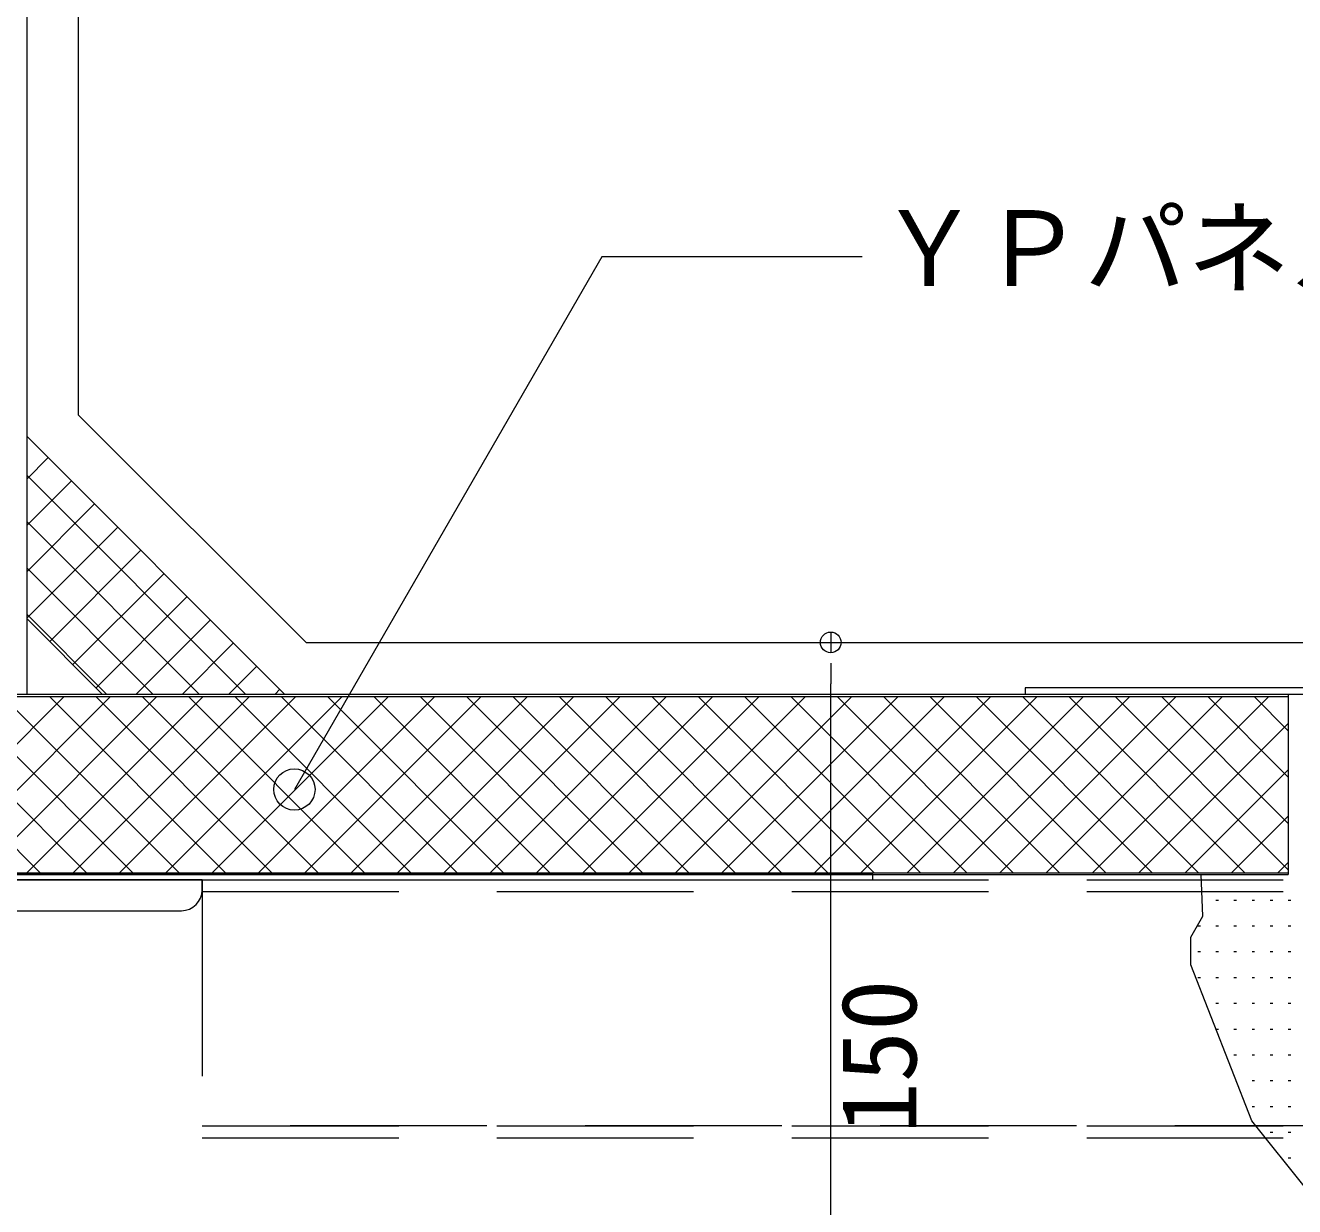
# Model space of a CAD drawing. Units: millimetres, scale not verified. Extents: x -1380 to 1380, y -955 to 955.
# Drawn here: x -529 to -283, y -443.3 to -214.4 of the extents above; entities that cross this region are included whole.
import ezdxf
from ezdxf.enums import TextEntityAlignment as Align

# ---------------------------------------------------------------- set-up
doc = ezdxf.new("R2010")
doc.units = ezdxf.units.MM
doc.header["$LTSCALE"] = 3
doc.linetypes.add('USER1', pattern=[19.05, 12.7, -6.35])
for name, color, linetype, lineweight in [('0-0_0', 7, 'Continuous', 9), ('0-1_HATCH', 9, 'Continuous', 18), ('0-3_BOUSUI', 1, 'Continuous', 18), ('0-4_MOJI', 7, 'Continuous', 18), ('0-6_sunpo', 7, 'Continuous', 18), ('0-8_dannnetu', 6, 'Continuous', 18), ('0-9_KANAMONO', 5, 'Continuous', 18), ('0-B_doubuti', 5, 'Continuous', 18), ('0-E_ZATU', 6, 'Continuous', 18), ('1-2_L-1', 7, 'Continuous', 18)]:
    doc.layers.add(name, color=color, linetype=linetype, lineweight=lineweight)
doc.styles.add('ＭＳ ゴシック', font='')
doc.styles.get('ＭＳ ゴシック').set_extended_font_data('MS Gothic')

msp = doc.modelspace()

# ---------------------------------------------------------------- linework, layer by layer
at = {"layer": '0-0_0'}
for p, q in [((-372.877, -331.959), (-372.877, -335.959)), ((-372.877, -337.959), (-372.877, -341.959))]:
    msp.add_line(p, q, dxfattribs=at)
msp.add_circle((-372.877, -333.959), 2, dxfattribs=at)
at = {"layer": '0-1_HATCH'}
for p, q in [((-528.719, -302.306), (-524.545, -298.132)), ((-486.309, -343.959), (-528.719, -301.548)), ((-528.719, -311.287), (-520.055, -302.623)), ((-528.719, -320.267), (-515.565, -307.113)), ((-495.289, -343.959), (-528.719, -310.529)), ((-528.719, -329.247), (-511.075, -311.603)), ((-524.262, -333.771), (-506.585, -316.093)), ((-504.269, -343.959), (-528.719, -319.509)), ((-519.772, -338.261), (-502.094, -320.583)), ((-515.282, -342.751), (-497.604, -325.073)), ((-513.249, -343.959), (-528.719, -328.489)), ((-507.509, -343.959), (-493.114, -329.563)), ((-498.529, -343.959), (-488.624, -334.054)), ((-489.549, -343.959), (-484.134, -338.544)), ((-480.568, -343.959), (-479.644, -343.034)), ((-535.287, -358.296), (-521.45, -344.459)), ((-535.287, -367.276), (-512.47, -344.459)), ((-535.087, -376.056), (-503.49, -344.459)), ((-499.153, -378.609), (-533.27, -344.492)), ((-528.659, -378.609), (-494.509, -344.459)), ((-490.173, -378.609), (-524.323, -344.459)), ((-519.679, -378.609), (-485.529, -344.459)), ((-481.193, -378.609), (-515.343, -344.459)), ((-510.699, -378.609), (-476.549, -344.459)), ((-472.213, -378.609), (-506.363, -344.459)), ((-501.719, -378.609), (-467.569, -344.459)), ((-463.232, -378.609), (-497.382, -344.459)), ((-492.738, -378.609), (-458.588, -344.459)), ((-454.252, -378.609), (-488.402, -344.459)), ((-483.758, -378.609), (-449.608, -344.459)), ((-445.272, -378.609), (-479.422, -344.459)), ((-474.778, -378.609), (-440.628, -344.459)), ((-436.292, -378.609), (-470.442, -344.459)), ((-465.798, -378.609), (-431.648, -344.459)), ((-427.311, -378.609), (-461.461, -344.459)), ((-456.817, -378.609), (-422.667, -344.459)), ((-418.331, -378.609), (-452.481, -344.459)), ((-447.837, -378.609), (-413.687, -344.459)), ((-409.351, -378.609), (-443.501, -344.459)), ((-438.857, -378.609), (-404.707, -344.459)), ((-400.37, -378.609), (-434.52, -344.459)), ((-429.876, -378.609), (-395.726, -344.459)), ((-391.39, -378.609), (-425.54, -344.459)), ((-420.896, -378.609), (-386.746, -344.459)), ((-382.41, -378.609), (-416.56, -344.459)), ((-411.916, -378.609), (-377.766, -344.459)), ((-373.43, -378.609), (-407.58, -344.459)), ((-402.936, -378.609), (-368.786, -344.459)), ((-364.449, -378.609), (-398.599, -344.459)), ((-393.955, -378.609), (-359.805, -344.459)), ((-355.469, -378.609), (-389.619, -344.459)), ((-384.975, -378.609), (-350.825, -344.459)), ((-346.489, -378.609), (-380.639, -344.459)), ((-375.995, -378.609), (-341.845, -344.459)), ((-337.509, -378.609), (-371.659, -344.459)), ((-367.015, -378.609), (-332.865, -344.459)), ((-328.528, -378.609), (-362.678, -344.459)), ((-358.034, -378.609), (-323.884, -344.459)), ((-319.548, -378.609), (-353.698, -344.459)), ((-349.054, -378.609), (-314.904, -344.459)), ((-310.568, -378.609), (-344.718, -344.459)), ((-340.074, -378.609), (-305.924, -344.459)), ((-301.588, -378.609), (-335.738, -344.459)), ((-331.094, -378.609), (-296.944, -344.459)), ((-292.607, -378.609), (-326.757, -344.459)), ((-322.113, -378.609), (-287.963, -344.459)), ((-284.219, -378.017), (-317.777, -344.459)), ((-284.219, -369.036), (-308.797, -344.459)), ((-284.219, -360.056), (-299.817, -344.459)), ((-284.219, -351.076), (-290.836, -344.459)), ((-508.134, -378.609), (-535.287, -351.455)), ((-313.133, -378.609), (-284.219, -349.694)), ((-304.153, -378.609), (-284.219, -358.675)), ((-517.114, -378.609), (-535.287, -360.435)), ((-295.173, -378.609), (-284.219, -367.655)), ((-526.094, -378.609), (-535.282, -369.421)), ((-286.192, -378.609), (-284.219, -376.635)), ((-297.719, -383.959), (-298.219, -383.959)), ((-294.219, -383.959), (-294.719, -383.959)), ((-290.719, -383.959), (-291.219, -383.959)), ((-287.219, -383.959), (-287.719, -383.959)), ((-283.719, -383.959), (-284.219, -383.959)), ((-301.219, -388.959), (-301.719, -388.959)), ((-297.719, -388.959), (-298.219, -388.959)), ((-294.219, -388.959), (-294.719, -388.959)), ((-290.719, -388.959), (-291.219, -388.959)), ((-287.219, -388.959), (-287.719, -388.959)), ((-283.719, -388.959), (-284.219, -388.959)), ((-301.219, -393.959), (-301.719, -393.959)), ((-297.719, -393.959), (-298.219, -393.959)), ((-294.219, -393.959), (-294.719, -393.959)), ((-290.719, -393.959), (-291.219, -393.959)), ((-287.219, -393.959), (-287.719, -393.959)), ((-283.719, -393.959), (-284.219, -393.959)), ((-301.219, -398.959), (-301.719, -398.959)), ((-297.719, -398.959), (-298.219, -398.959)), ((-294.219, -398.959), (-294.719, -398.959)), ((-290.719, -398.959), (-291.219, -398.959)), ((-287.219, -398.959), (-287.719, -398.959)), ((-283.719, -398.959), (-284.219, -398.959)), ((-297.719, -403.959), (-298.219, -403.959)), ((-294.219, -403.959), (-294.719, -403.959)), ((-290.719, -403.959), (-291.219, -403.959)), ((-287.219, -403.959), (-287.719, -403.959)), ((-283.719, -403.959), (-284.219, -403.959)), ((-297.719, -408.959), (-298.189, -408.959)), ((-294.219, -408.959), (-294.719, -408.959)), ((-290.719, -408.959), (-291.219, -408.959)), ((-287.219, -408.959), (-287.719, -408.959)), ((-283.719, -408.959), (-284.219, -408.959)), ((-294.219, -413.959), (-294.719, -413.959)), ((-290.719, -413.959), (-291.219, -413.959)), ((-287.219, -413.959), (-287.719, -413.959)), ((-283.719, -413.959), (-284.219, -413.959)), ((-294.219, -418.959), (-294.262, -418.959)), ((-290.719, -418.959), (-291.219, -418.959)), ((-287.219, -418.959), (-287.719, -418.959)), ((-283.719, -418.959), (-284.219, -418.959)), ((-290.719, -423.959), (-291.219, -423.959)), ((-287.219, -423.959), (-287.719, -423.959)), ((-283.719, -423.959), (-284.219, -423.959)), ((-287.219, -428.959), (-287.719, -428.959)), ((-283.719, -428.959), (-284.219, -428.959)), ((-283.719, -433.959), (-284.219, -433.959))]:
    msp.add_line(p, q, dxfattribs=at)
at = {"layer": '0-3_BOUSUI'}
msp.add_lwpolyline([(-691.719, 161.041), (-559.577, 161.041), (-518.719, 120.184), (-518.719, -289.816), (-474.577, -333.959), (-250.792, -333.959)], dxfattribs=at)
at = {"layer": '0-4_MOJI'}
msp.add_lwpolyline([(-366.795, -259.24), (-417.233, -259.24), (-476.826, -362.459)], dxfattribs=at)
msp.add_circle((-476.826, -362.459), 4, dxfattribs=at)
at = {"layer": '0-6_sunpo'}
for p, q in [((-448.5, -333.959), (-372.877, -333.959)), ((-372.877, -475.959), (-372.877, -341.959))]:
    msp.add_line(p, q, dxfattribs=at)
at = {"layer": '0-8_dannnetu'}
for p, q in [((-478.719, -343.959), (-528.719, -293.959)), ((-514.074, -343.959), (-528.719, -329.314)), ((-563.719, -343.959), (-284.219, -343.959)), ((-284.219, -343.959), (-284.219, -378.959)), ((-563.719, -344.459), (-284.219, -344.459)), ((-563.719, -378.609), (-284.219, -378.609)), ((-563.719, -378.959), (-284.219, -378.959))]:
    msp.add_line(p, q, dxfattribs=at)
msp.add_lwpolyline([(-201.034, -443.559), (-211.022, -432.998), (-212.65, -420.132), (-215.888, -414.959), (-229.134, -414.959), (-234.166, -412.671), (-238.824, -412.854), (-239.737, -436.183), (-280.575, -440.023), (-291.238, -426.659), (-303.1, -396.451), (-303.1, -391.091), (-300.739, -387.002), (-301.089, -378.959)], dxfattribs=at)
at = {"layer": '0-9_KANAMONO'}
msp.add_line((-550.219, -385.959), (-498.719, -385.959), dxfattribs=at)
msp.add_lwpolyline([(-564.719, -279.959), (-564.719, -379.959), (-364.719, -379.959), (-364.719, -378.959), (-563.719, -378.959), (-563.719, -279.959)], close=True, dxfattribs=at)
msp.add_lwpolyline([(-494.719, -381.959), (-494.719, -379.959), (-564.719, -379.959), (-564.719, -449.959), (-562.719, -449.959)], dxfattribs=at)
msp.add_arc((-498.719, -381.959), 4, 270, 0, dxfattribs=at)
at = {"layer": '0-B_doubuti', "linetype": 'USER1'}
for p, q in [((-494.719, -379.959), (-494.719, -429.959)), ((-494.719, -379.959), (265.281, -379.959)), ((-494.719, -382.259), (265.281, -382.259)), ((-494.719, -427.659), (265.281, -427.659)), ((246.281, -427.659), (-494.719, -427.659)), ((-494.719, -429.959), (265.281, -429.959))]:
    msp.add_line(p, q, dxfattribs=at)
at = {"layer": '0-E_ZATU'}
msp.add_line((-528.719, 116.041), (-528.719, -343.959), dxfattribs=at)
at = {"layer": '1-2_L-1'}
msp.add_lwpolyline([(-335.219, -343.959), (-265.219, -343.959), (-265.219, -342.759), (-335.219, -342.759)], close=True, dxfattribs=at)
msp.add_lwpolyline([(-335.219, -343.959), (-265.219, -343.959), (-265.219, -342.759), (-335.219, -342.759)], close=True, dxfattribs=at)

# ---------------------------------------------------------------- texts
at = {"layer": '0-4_MOJI', "style": 'ＭＳ ゴシック'}
msp.add_text('ＹＰパネル', height=14.66, dxfattribs=at).set_placement((-363.795, -269.24), align=Align.BOTTOM_LEFT)
at = {"layer": '0-6_sunpo', "style": 'ＭＳ ゴシック'}
msp.add_text('150', height=14.66, rotation=90, dxfattribs=at).set_placement((-351.877, -429.212), align=Align.BOTTOM_LEFT)

doc.saveas('drawing.dxf')
